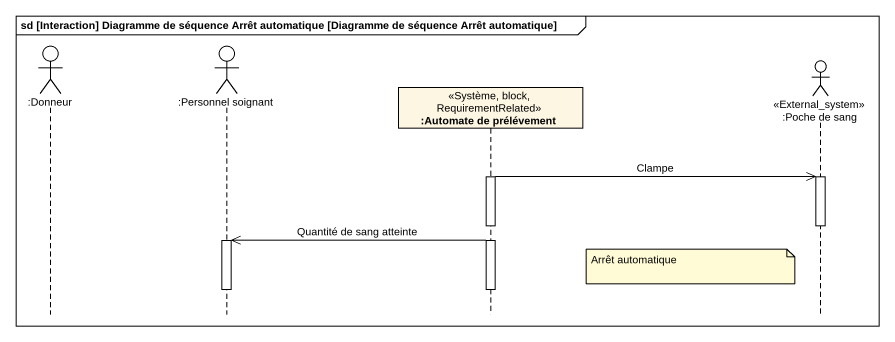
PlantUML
@startuml
mainframe sd [Interaction] Diagramme de séquence Arrêt automatique [Diagramme de séquence Arrêt automatique]
hide footbox
actor ":Donneur" as Donneur
actor ":Personnel soignant" as Personnel_soignant
participant ":Automate de prélévement" as Automate_de_prélévement <<Système, block, RequirementRelated>>
actor ":Poche de sang" as Poche_de_sang <<External_system>>

activate Automate_de_prélévement
Automate_de_prélévement ->> Poche_de_sang : Clampe
activate Poche_de_sang
deactivate Poche_de_sang
Automate_de_prélévement ->> Personnel_soignant : Quantité de sang atteinte
activate Personnel_soignant
note left of Poche_de_sang : Arrêt automatique
deactivate Automate_de_prélévement
deactivate Personnel_soignant
@enduml
